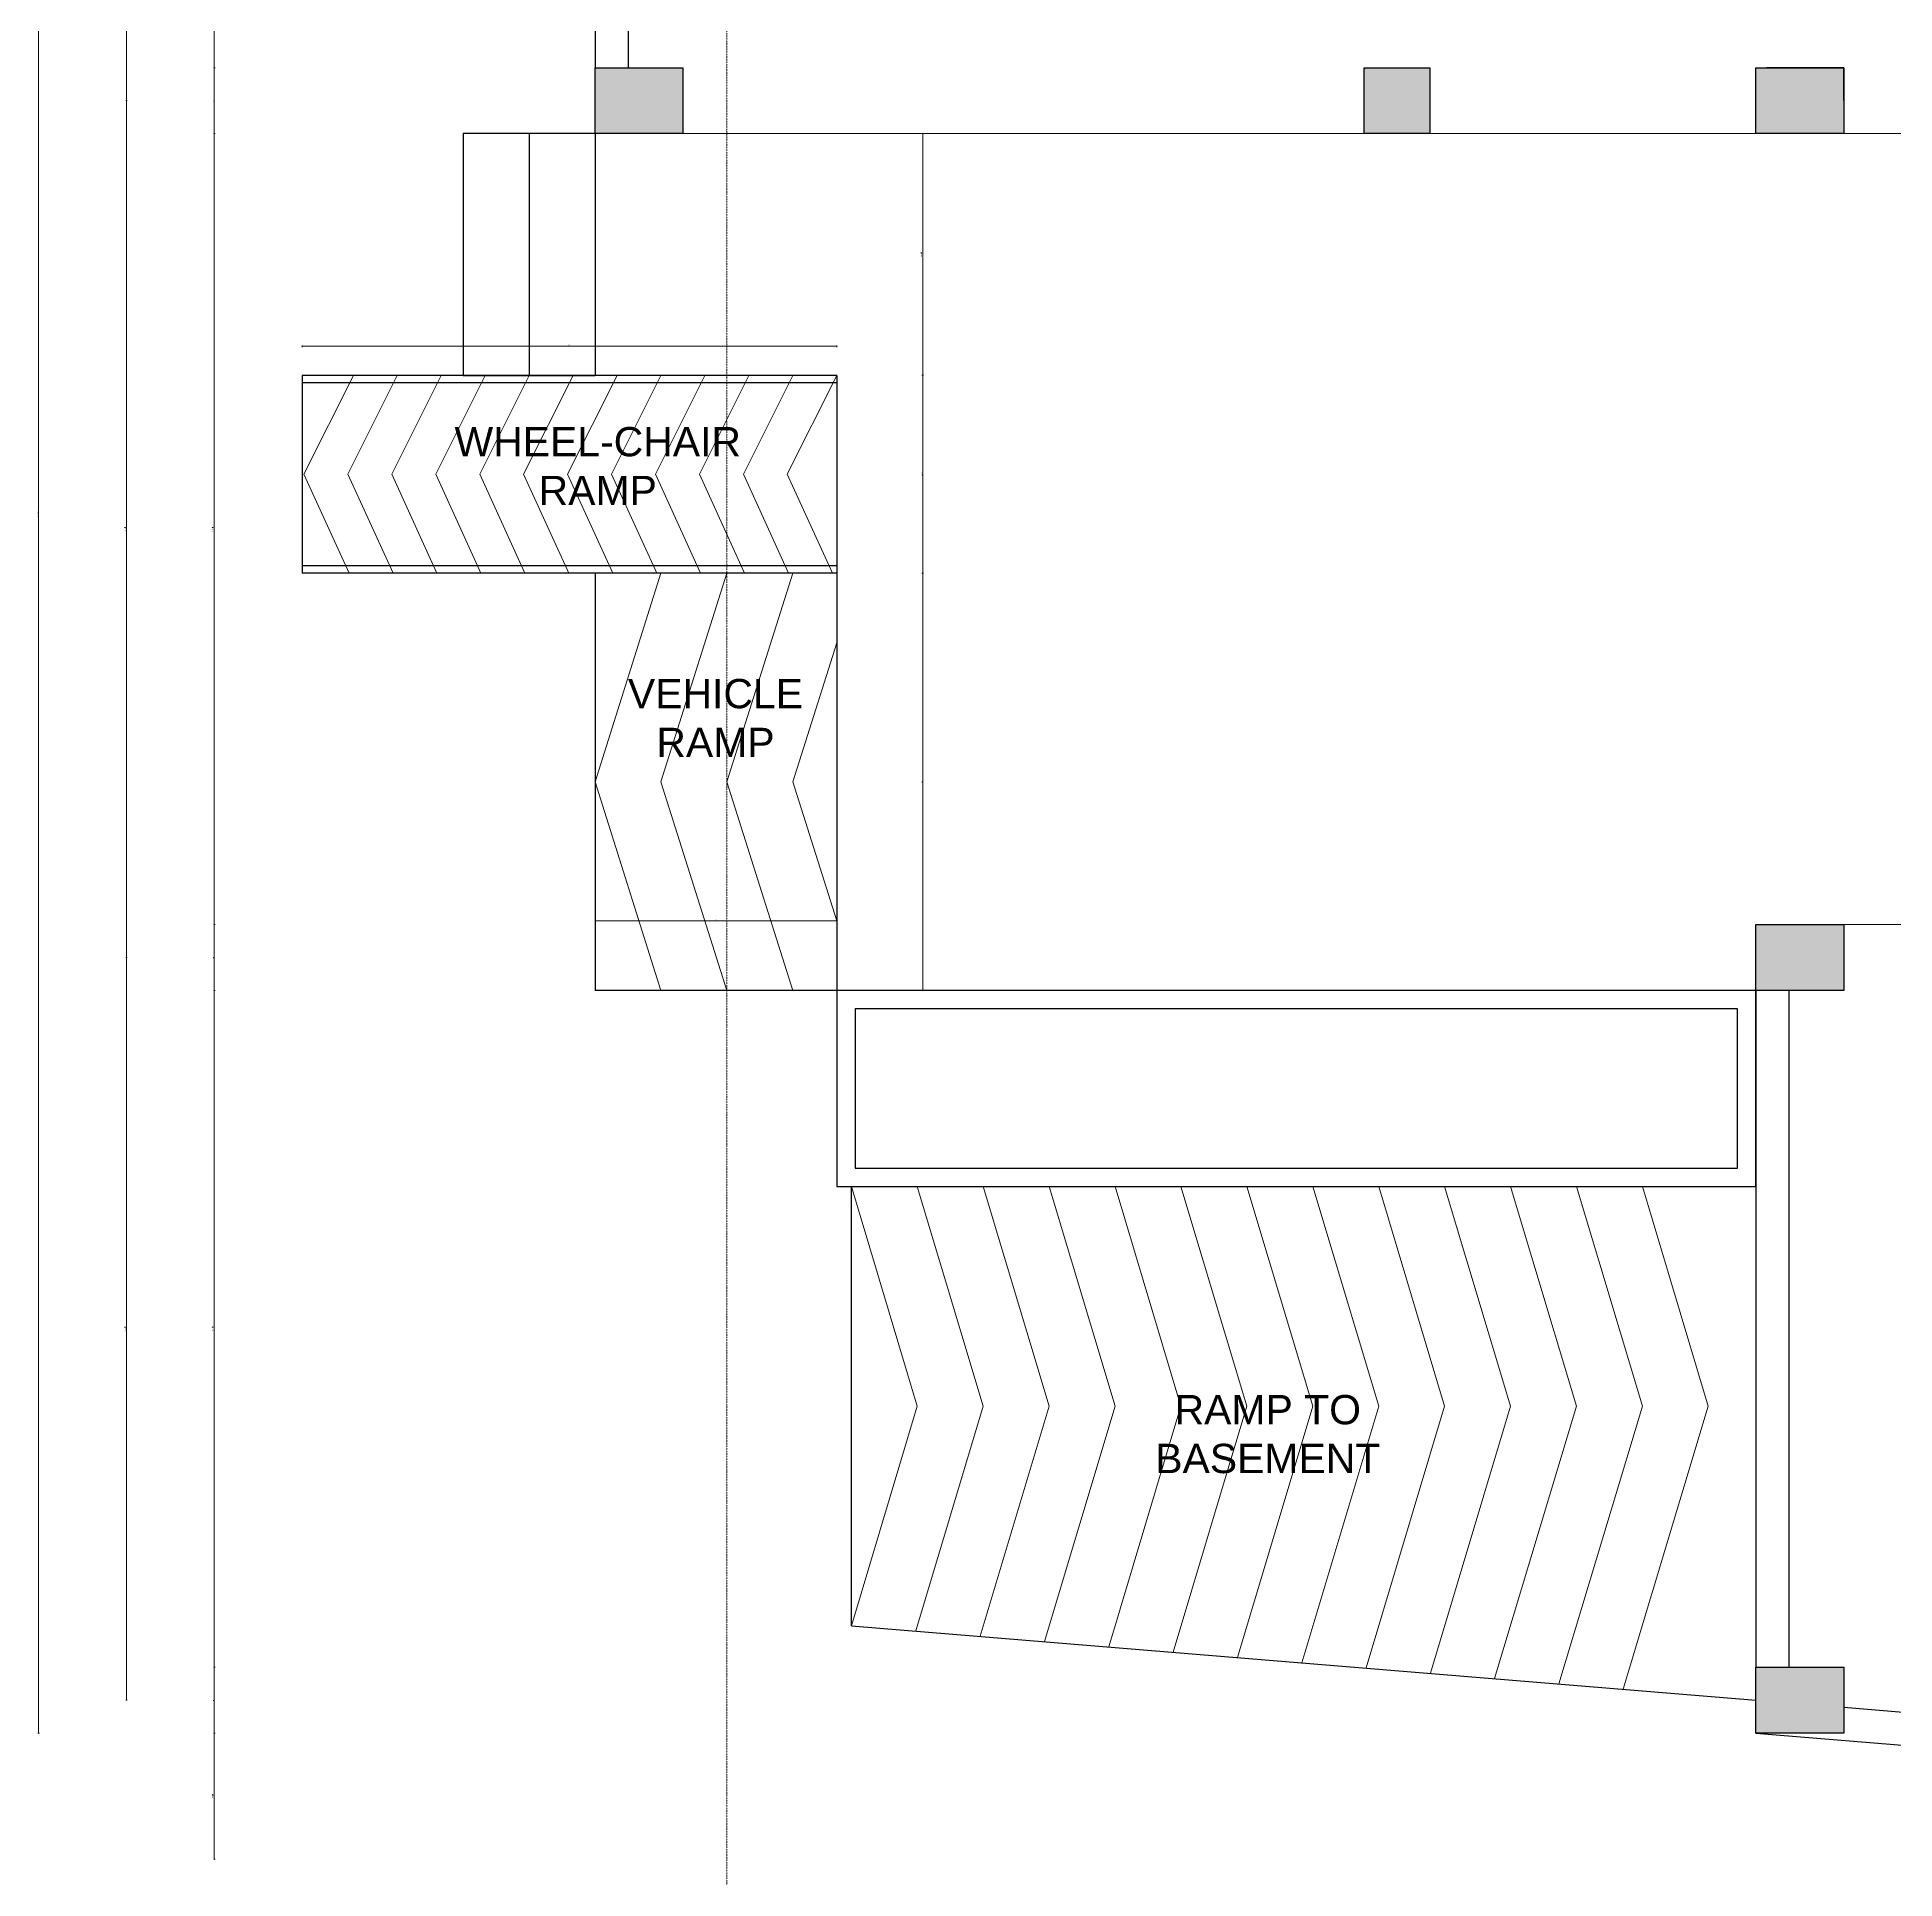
# Model space of a CAD drawing. Header units: inches. Extents: x -301229 to 1083107, y -854236 to 21026.
# Drawn here: x -30125 to -14906, y -484514 to -469422 of the extents above; entities that cross this region are included whole.
import ezdxf

# ---------------------------------------------------------------- set-up
doc = ezdxf.new("R2010")
doc.units = ezdxf.units.IN
doc.header["$MEASUREMENT"] = 0
doc.linetypes.add('ACAD_ISO12W100', pattern=[21, 12, -3, 0, -3, 0, -3])
doc.linetypes.add('DASHED', pattern=[0.75, 0.5, -0.25])
for name, color, linetype, lineweight in [('dimension', 25, 'Continuous', 20), ('DOOR PLAN', 241, 'Continuous', 25), ('Furniture', 96, 'Continuous', 13), ('hatch  1', 252, 'Continuous', 0), ('Text', 2, 'Continuous', 20), ('wall', 10, 'Continuous', 30)]:
    doc.layers.add(name, color=color, linetype=linetype, lineweight=lineweight)
doc.styles.add('7 INCH', font='times.ttf', dxfattribs={"height": 7})
doc.dimstyles.new('Copy of Standard', dxfattribs={"dimtxt": 8, "dimasz": 5, "dimexe": 4, "dimexo": 0.0625, "dimgap": 1.5, "dimtad": 1, "dimdec": 1, "dimzin": 0, "dimdsep": 46, "dimlunit": 4, "dimtxsty": 'Standard', "dimblk": 'OBLIQUE', "dimcen": 0.09, "dimclrd": 1, "dimclre": 1, "dimclrt": 3, "dimadec": 0, "dimazin": 0, "dimtfac": 1, "dimtdec": 1, "dimtix": 1, "dimtofl": 0, "dimtmove": 1, "dimatfit": 3, "dimfxl": 8, "dimfxlon": 1, "dimtolj": 1, "dimtzin": 0, "dimlwd": 15, "dimlwe": 15, "dimarcsym": 0})

# ---------------------------------------------------------------- blocks, each defined once
blk = doc.blocks.new('_Oblique')
at = {"color": 0, "linetype": 'ByBlock', "lineweight": -2}
blk.add_line((-0.5, -0.5), (0.5, 0.5), dxfattribs=at)
blk = doc.blocks.new('*D1214')
at = {"layer": 'Defpoints', "color": 0, "transparency": 16777216}
for p in [(-25554, -463612), (-29394, -469942), (-25554, -469942)]:
    blk.add_point(p, dxfattribs=at)
at = {"layer": 'wall', "color": 1, "lineweight": 15, "transparency": 16777216}
for p, q in [((-29386, -463612), (-29398, -463612)), ((-29394, -463612), (-29394, -469942)), ((-29386, -469942), (-29398, -469942))]:
    blk.add_line(p, q, dxfattribs=at)
at = {"layer": 'wall', "color": 1, "lineweight": 15, "transparency": 16777216, "xscale": 5, "yscale": 5, "zscale": 5}
for p, rotation in [((-29394, -463612), 90), ((-29394, -469942), 270)]:
    blk.add_blockref('_Oblique', p, dxfattribs=dict(at, rotation=rotation))
at = {"layer": 'wall', "color": 3, "transparency": 16777216, "insert": (-29400, -466777), "char_height": 8, "attachment_point": 5, "rotation": 90}
blk.add_mtext('\\A1;527\'-6"', dxfattribs=at)
blk = doc.blocks.new('*D1168')
at = {"layer": 'Defpoints', "color": 0, "transparency": 16777216}
for p in [(-15684, -483320), (-8484, -483927), (-15684, -485734)]:
    blk.add_point(p, dxfattribs=at)
at = {"layer": 'wall', "color": 1, "lineweight": 15, "transparency": 16777216}
for p, q in [((-15684, -485726), (-15684, -485738)), ((-8484, -485734), (-15684, -485734)), ((-8484, -485726), (-8484, -485738))]:
    blk.add_line(p, q, dxfattribs=at)
at = {"layer": 'wall', "color": 1, "lineweight": 15, "transparency": 16777216, "xscale": 5, "yscale": 5, "zscale": 5, "rotation": 180}
blk.add_blockref('_Oblique', (-15684, -485734), dxfattribs=at)
at = {"layer": 'wall', "color": 1, "lineweight": 15, "transparency": 16777216, "xscale": 5, "yscale": 5, "zscale": 5}
blk.add_blockref('_Oblique', (-8484, -485734), dxfattribs=at)
at = {"layer": 'wall', "color": 3, "transparency": 16777216, "insert": (-12084, -485728), "char_height": 8, "attachment_point": 5}
blk.add_mtext("\\A1;600'", dxfattribs=at)
blk = doc.blocks.new('*D1171')
at = {"layer": 'Defpoints', "color": 0, "transparency": 16777216}
for p in [(-15324, -483320), (-8844, -483927), (-15324, -485013)]:
    blk.add_point(p, dxfattribs=at)
at = {"layer": 'wall', "color": 1, "lineweight": 15, "transparency": 16777216}
for p, q in [((-15324, -485005), (-15324, -485017)), ((-8844, -485013), (-15324, -485013)), ((-8844, -485005), (-8844, -485017))]:
    blk.add_line(p, q, dxfattribs=at)
at = {"layer": 'wall', "color": 1, "lineweight": 15, "transparency": 16777216, "xscale": 5, "yscale": 5, "zscale": 5, "rotation": 180}
blk.add_blockref('_Oblique', (-15324, -485013), dxfattribs=at)
at = {"layer": 'wall', "color": 1, "lineweight": 15, "transparency": 16777216, "xscale": 5, "yscale": 5, "zscale": 5}
blk.add_blockref('_Oblique', (-8844, -485013), dxfattribs=at)
at = {"layer": 'wall', "color": 3, "transparency": 16777216, "insert": (-12084, -485007), "char_height": 8, "attachment_point": 5}
blk.add_mtext("\\A1;540'", dxfattribs=at)
blk = doc.blocks.new('*D1172')
at = {"layer": 'Defpoints', "color": 0, "transparency": 16777216}
for p in [(-16044, -483320), (-15324, -483320), (-16044, -485013)]:
    blk.add_point(p, dxfattribs=at)
at = {"layer": 'wall', "color": 1, "lineweight": 15, "transparency": 16777216}
for p, q in [((-16044, -485005), (-16044, -485017)), ((-15324, -485013), (-16044, -485013)), ((-15324, -485005), (-15324, -485017))]:
    blk.add_line(p, q, dxfattribs=at)
at = {"layer": 'wall', "color": 1, "lineweight": 15, "transparency": 16777216, "xscale": 5, "yscale": 5, "zscale": 5, "rotation": 180}
blk.add_blockref('_Oblique', (-16044, -485013), dxfattribs=at)
at = {"layer": 'wall', "color": 1, "lineweight": 15, "transparency": 16777216, "xscale": 5, "yscale": 5, "zscale": 5}
blk.add_blockref('_Oblique', (-15324, -485013), dxfattribs=at)
at = {"layer": 'wall', "color": 3, "transparency": 16777216, "insert": (-15684, -485007), "char_height": 8, "attachment_point": 5}
blk.add_mtext("\\A1;60'", dxfattribs=at)
blk = doc.blocks.new('*D1173')
at = {"layer": 'Defpoints', "color": 0, "transparency": 16777216}
for p in [(-23454, -482439), (-16044, -483320), (-23454, -485013)]:
    blk.add_point(p, dxfattribs=at)
at = {"layer": 'wall', "color": 1, "lineweight": 15, "transparency": 16777216}
for p, q in [((-23454, -485005), (-23454, -485017)), ((-16044, -485013), (-23454, -485013)), ((-16044, -485005), (-16044, -485017))]:
    blk.add_line(p, q, dxfattribs=at)
at = {"layer": 'wall', "color": 1, "lineweight": 15, "transparency": 16777216, "xscale": 5, "yscale": 5, "zscale": 5, "rotation": 180}
blk.add_blockref('_Oblique', (-23454, -485013), dxfattribs=at)
at = {"layer": 'wall', "color": 1, "lineweight": 15, "transparency": 16777216, "xscale": 5, "yscale": 5, "zscale": 5}
blk.add_blockref('_Oblique', (-16044, -485013), dxfattribs=at)
at = {"layer": 'wall', "color": 3, "transparency": 16777216, "insert": (-19749, -485007), "char_height": 8, "attachment_point": 5}
blk.add_mtext('\\A1;617\'-6"', dxfattribs=at)
blk = doc.blocks.new('*D1215')
at = {"layer": 'Defpoints', "color": 0, "transparency": 16777216}
for p in [(-23574, -471953), (-27954, -472194), (-23574, -472194)]:
    blk.add_point(p, dxfattribs=at)
at = {"layer": 'wall', "color": 1, "lineweight": 15, "transparency": 16777216}
for p, q in [((-27954, -471961), (-27954, -471949)), ((-27954, -471953), (-23574, -471953)), ((-23574, -471961), (-23574, -471949))]:
    blk.add_line(p, q, dxfattribs=at)
at = {"layer": 'wall', "color": 1, "lineweight": 15, "transparency": 16777216, "xscale": 5, "yscale": 5, "zscale": 5, "rotation": 180}
blk.add_blockref('_Oblique', (-27954, -471953), dxfattribs=at)
at = {"layer": 'wall', "color": 1, "lineweight": 15, "transparency": 16777216, "xscale": 5, "yscale": 5, "zscale": 5}
blk.add_blockref('_Oblique', (-23574, -471953), dxfattribs=at)
at = {"layer": 'wall', "color": 3, "transparency": 16777216, "insert": (-25764, -471947), "char_height": 8, "attachment_point": 5}
blk.add_mtext("\\A1;365'", dxfattribs=at)
blk = doc.blocks.new('*D1216')
at = {"layer": 'Defpoints', "color": 0, "transparency": 16777216}
for p in [(-25554, -476667), (-23574, -476664), (-23574, -476664)]:
    blk.add_point(p, dxfattribs=at)
at = {"layer": 'wall', "color": 1, "lineweight": 15, "transparency": 16777216}
for p, q in [((-25554, -476667), (-25554, -476660)), ((-23574, -476664), (-23574, -476660)), ((-25554, -476664), (-23574, -476664))]:
    blk.add_line(p, q, dxfattribs=at)
at = {"layer": 'wall', "color": 1, "lineweight": 15, "transparency": 16777216, "xscale": 5, "yscale": 5, "zscale": 5, "rotation": 180}
blk.add_blockref('_Oblique', (-25554, -476664), dxfattribs=at)
at = {"layer": 'wall', "color": 1, "lineweight": 15, "transparency": 16777216, "xscale": 5, "yscale": 5, "zscale": 5}
blk.add_blockref('_Oblique', (-23574, -476664), dxfattribs=at)
at = {"layer": 'wall', "color": 3, "transparency": 16777216, "insert": (-24564, -476659), "char_height": 8, "attachment_point": 5}
blk.add_mtext("\\A1;165'", dxfattribs=at)
blk = doc.blocks.new('*D1217')
at = {"layer": 'Defpoints', "color": 0, "transparency": 16777216}
for p in [(-23574, -473814), (-22868, -473814), (-23574, -477234)]:
    blk.add_point(p, dxfattribs=at)
at = {"layer": 'wall', "color": 1, "lineweight": 15, "transparency": 16777216}
for p, q in [((-22876, -473814), (-22864, -473814)), ((-22868, -477234), (-22868, -473814)), ((-22876, -477234), (-22864, -477234))]:
    blk.add_line(p, q, dxfattribs=at)
at = {"layer": 'wall', "color": 1, "lineweight": 15, "transparency": 16777216, "xscale": 5, "yscale": 5, "zscale": 5}
for p, rotation in [((-22868, -473814), 90), ((-22868, -477234), 270)]:
    blk.add_blockref('_Oblique', p, dxfattribs=dict(at, rotation=rotation))
at = {"layer": 'wall', "color": 3, "transparency": 16777216, "insert": (-22874, -475524), "char_height": 8, "attachment_point": 5, "rotation": 90}
blk.add_mtext("\\A1;285'", dxfattribs=at)
blk = doc.blocks.new('*D1218')
at = {"layer": 'Defpoints', "color": 0, "transparency": 16777216}
for p in [(-23574, -472192), (-22868, -472192), (-23574, -473814)]:
    blk.add_point(p, dxfattribs=at)
at = {"layer": 'wall', "color": 1, "lineweight": 15, "transparency": 16777216}
for p, q in [((-22876, -472192), (-22864, -472192)), ((-22868, -473814), (-22868, -472192)), ((-22876, -473814), (-22864, -473814))]:
    blk.add_line(p, q, dxfattribs=at)
at = {"layer": 'wall', "color": 1, "lineweight": 15, "transparency": 16777216, "xscale": 5, "yscale": 5, "zscale": 5}
for p, rotation in [((-22868, -472192), 90), ((-22868, -473814), 270)]:
    blk.add_blockref('_Oblique', p, dxfattribs=dict(at, rotation=rotation))
at = {"layer": 'wall', "color": 3, "transparency": 16777216, "insert": (-22874, -473003), "char_height": 8, "attachment_point": 5, "rotation": 90}
blk.add_mtext('\\A1;135\'-2"', dxfattribs=at)
blk = doc.blocks.new('*D1219')
at = {"layer": 'Defpoints', "color": 0, "transparency": 16777216}
for p in [(-24834, -470212), (-22868, -470212), (-23574, -472192)]:
    blk.add_point(p, dxfattribs=at)
at = {"layer": 'wall', "color": 1, "lineweight": 15, "transparency": 16777216}
for p, q in [((-22876, -470212), (-22864, -470212)), ((-22868, -472192), (-22868, -470212)), ((-22876, -472192), (-22864, -472192))]:
    blk.add_line(p, q, dxfattribs=at)
at = {"layer": 'wall', "color": 1, "lineweight": 15, "transparency": 16777216, "xscale": 5, "yscale": 5, "zscale": 5}
for p, rotation in [((-22868, -470212), 90), ((-22868, -472192), 270)]:
    blk.add_blockref('_Oblique', p, dxfattribs=dict(at, rotation=rotation))
at = {"layer": 'wall', "color": 3, "transparency": 16777216, "insert": (-22879, -471202), "char_height": 8, "attachment_point": 5, "rotation": 90}
blk.add_mtext('\\A1;165\'-0{\\H1x;\\S1/2;}"', dxfattribs=at)
blk = doc.blocks.new('*D1190')
at = {"layer": 'Defpoints', "color": 0, "transparency": 16777216}
for p in [(-25554, -468577), (-28674, -469672), (-25554, -469672)]:
    blk.add_point(p, dxfattribs=at)
at = {"layer": 'wall', "color": 1, "lineweight": 15, "transparency": 16777216}
for p, q in [((-28666, -468577), (-28678, -468577)), ((-28674, -468577), (-28674, -469672)), ((-28666, -469672), (-28678, -469672))]:
    blk.add_line(p, q, dxfattribs=at)
at = {"layer": 'wall', "color": 1, "lineweight": 15, "transparency": 16777216, "xscale": 5, "yscale": 5, "zscale": 5}
for p, rotation in [((-28674, -468577), 90), ((-28674, -469672), 270)]:
    blk.add_blockref('_Oblique', p, dxfattribs=dict(at, rotation=rotation))
at = {"layer": 'wall', "color": 3, "transparency": 16777216, "insert": (-28680, -469124), "char_height": 8, "attachment_point": 5, "rotation": 90}
blk.add_mtext('\\A1;91\'-3"', dxfattribs=at)
blk = doc.blocks.new('*D1191')
at = {"layer": 'Defpoints', "color": 0, "transparency": 16777216}
for p in [(-25554, -469672), (-28674, -470212), (-25554, -470212)]:
    blk.add_point(p, dxfattribs=at)
at = {"layer": 'wall', "color": 1, "lineweight": 15, "transparency": 16777216}
for p, q in [((-28666, -469672), (-28678, -469672)), ((-28674, -469672), (-28674, -470212)), ((-28666, -470212), (-28678, -470212))]:
    blk.add_line(p, q, dxfattribs=at)
at = {"layer": 'wall', "color": 1, "lineweight": 15, "transparency": 16777216, "xscale": 5, "yscale": 5, "zscale": 5}
for p, rotation in [((-28674, -469672), 90), ((-28674, -470212), 270)]:
    blk.add_blockref('_Oblique', p, dxfattribs=dict(at, rotation=rotation))
at = {"layer": 'wall', "color": 3, "transparency": 16777216, "insert": (-28680, -469942), "char_height": 8, "attachment_point": 5, "rotation": 90}
blk.add_mtext("\\A1;45'", dxfattribs=at)
blk = doc.blocks.new('*D1192')
at = {"layer": 'Defpoints', "color": 0, "transparency": 16777216}
for p in [(-25554, -470212), (-28674, -476694), (-16044, -476694)]:
    blk.add_point(p, dxfattribs=at)
at = {"layer": 'wall', "color": 1, "lineweight": 15, "transparency": 16777216}
for p, q in [((-28666, -470212), (-28678, -470212)), ((-28674, -470212), (-28674, -476694)), ((-28666, -476694), (-28678, -476694))]:
    blk.add_line(p, q, dxfattribs=at)
at = {"layer": 'wall', "color": 1, "lineweight": 15, "transparency": 16777216, "xscale": 5, "yscale": 5, "zscale": 5}
for p, rotation in [((-28674, -470212), 90), ((-28674, -476694), 270)]:
    blk.add_blockref('_Oblique', p, dxfattribs=dict(at, rotation=rotation))
at = {"layer": 'wall', "color": 3, "transparency": 16777216, "insert": (-28685, -473453), "char_height": 8, "attachment_point": 5, "rotation": 90}
blk.add_mtext('\\A1;540\'-2{\\H1x;\\S1/2;}"', dxfattribs=at)
blk = doc.blocks.new('*D1193')
at = {"layer": 'Defpoints', "color": 0, "transparency": 16777216}
for p in [(-16044, -476694), (-28674, -477234), (-16044, -477234)]:
    blk.add_point(p, dxfattribs=at)
at = {"layer": 'wall', "color": 1, "lineweight": 15, "transparency": 16777216}
for p, q in [((-28666, -476694), (-28678, -476694)), ((-28674, -476694), (-28674, -477234)), ((-28666, -477234), (-28678, -477234))]:
    blk.add_line(p, q, dxfattribs=at)
at = {"layer": 'wall', "color": 1, "lineweight": 15, "transparency": 16777216, "xscale": 5, "yscale": 5, "zscale": 5}
for p, rotation in [((-28674, -476694), 90), ((-28674, -477234), 270)]:
    blk.add_blockref('_Oblique', p, dxfattribs=dict(at, rotation=rotation))
at = {"layer": 'wall', "color": 3, "transparency": 16777216, "insert": (-28680, -476964), "char_height": 8, "attachment_point": 5, "rotation": 90}
blk.add_mtext("\\A1;45'", dxfattribs=at)
blk = doc.blocks.new('*D1194')
at = {"layer": 'Defpoints', "color": 0, "transparency": 16777216}
for p in [(-16044, -477234), (-28674, -482780), (-16044, -482780)]:
    blk.add_point(p, dxfattribs=at)
at = {"layer": 'wall', "color": 1, "lineweight": 15, "transparency": 16777216}
for p, q in [((-28666, -477234), (-28678, -477234)), ((-28674, -477234), (-28674, -482780)), ((-28666, -482780), (-28678, -482780))]:
    blk.add_line(p, q, dxfattribs=at)
at = {"layer": 'wall', "color": 1, "lineweight": 15, "transparency": 16777216, "xscale": 5, "yscale": 5, "zscale": 5}
for p, rotation in [((-28674, -477234), 90), ((-28674, -482780), 270)]:
    blk.add_blockref('_Oblique', p, dxfattribs=dict(at, rotation=rotation))
at = {"layer": 'wall', "color": 3, "transparency": 16777216, "insert": (-28685, -480007), "char_height": 8, "attachment_point": 5, "rotation": 90}
blk.add_mtext('\\A1;462\'-1{\\H1x;\\S1/2;}"', dxfattribs=at)
blk = doc.blocks.new('*D1195')
at = {"layer": 'Defpoints', "color": 0, "transparency": 16777216}
for p in [(-16044, -482780), (-28674, -483320), (-16044, -483320)]:
    blk.add_point(p, dxfattribs=at)
at = {"layer": 'wall', "color": 1, "lineweight": 15, "transparency": 16777216}
for p, q in [((-28666, -482780), (-28678, -482780)), ((-28674, -482780), (-28674, -483320)), ((-28666, -483320), (-28678, -483320))]:
    blk.add_line(p, q, dxfattribs=at)
at = {"layer": 'wall', "color": 1, "lineweight": 15, "transparency": 16777216, "xscale": 5, "yscale": 5, "zscale": 5}
for p, rotation in [((-28674, -482780), 90), ((-28674, -483320), 270)]:
    blk.add_blockref('_Oblique', p, dxfattribs=dict(at, rotation=rotation))
at = {"layer": 'wall', "color": 3, "transparency": 16777216, "insert": (-28680, -483050), "char_height": 8, "attachment_point": 5, "rotation": 90}
blk.add_mtext("\\A1;45'", dxfattribs=at)
blk = doc.blocks.new('*D1162')
at = {"layer": 'Defpoints', "color": 0, "transparency": 16777216}
for p in [(-16044, -483320), (-28674, -484352), (-3494, -484352)]:
    blk.add_point(p, dxfattribs=at)
at = {"layer": 'wall', "color": 1, "lineweight": 15, "transparency": 16777216}
for p, q in [((-28666, -483320), (-28678, -483320)), ((-28674, -483320), (-28674, -484352)), ((-28666, -484352), (-28678, -484352))]:
    blk.add_line(p, q, dxfattribs=at)
at = {"layer": 'wall', "color": 1, "lineweight": 15, "transparency": 16777216, "xscale": 5, "yscale": 5, "zscale": 5}
for p, rotation in [((-28674, -483320), 90), ((-28674, -484352), 270)]:
    blk.add_blockref('_Oblique', p, dxfattribs=dict(at, rotation=rotation))
at = {"layer": 'wall', "color": 3, "transparency": 16777216, "insert": (-28685, -483836), "char_height": 8, "attachment_point": 5, "rotation": 90}
blk.add_mtext('\\A1;86\'-0{\\H1x;\\S1/2;}"', dxfattribs=at)
blk = doc.blocks.new('*D1196')
at = {"layer": 'Defpoints', "color": 0, "transparency": 16777216}
for p in [(-25554, -469942), (-29394, -476964), (-16044, -476964)]:
    blk.add_point(p, dxfattribs=at)
at = {"layer": 'wall', "color": 1, "lineweight": 15, "transparency": 16777216}
for p, q in [((-29386, -469942), (-29398, -469942)), ((-29394, -469942), (-29394, -476964)), ((-29386, -476964), (-29398, -476964))]:
    blk.add_line(p, q, dxfattribs=at)
at = {"layer": 'wall', "color": 1, "lineweight": 15, "transparency": 16777216, "xscale": 5, "yscale": 5, "zscale": 5}
for p, rotation in [((-29394, -469942), 90), ((-29394, -476964), 270)]:
    blk.add_blockref('_Oblique', p, dxfattribs=dict(at, rotation=rotation))
at = {"layer": 'wall', "color": 3, "transparency": 16777216, "insert": (-29405, -473453), "char_height": 8, "attachment_point": 5, "rotation": 90}
blk.add_mtext('\\A1;585\'-2{\\H1x;\\S1/2;}"', dxfattribs=at)
blk = doc.blocks.new('*D1197')
at = {"layer": 'Defpoints', "color": 0, "transparency": 16777216}
for p in [(-16044, -476964), (-29394, -483050), (-16044, -483050)]:
    blk.add_point(p, dxfattribs=at)
at = {"layer": 'wall', "color": 1, "lineweight": 15, "transparency": 16777216}
for p, q in [((-29386, -476964), (-29398, -476964)), ((-29394, -476964), (-29394, -483050)), ((-29386, -483050), (-29398, -483050))]:
    blk.add_line(p, q, dxfattribs=at)
at = {"layer": 'wall', "color": 1, "lineweight": 15, "transparency": 16777216, "xscale": 5, "yscale": 5, "zscale": 5}
for p, rotation in [((-29394, -476964), 90), ((-29394, -483050), 270)]:
    blk.add_blockref('_Oblique', p, dxfattribs=dict(at, rotation=rotation))
at = {"layer": 'wall', "color": 3, "transparency": 16777216, "insert": (-29405, -480007), "char_height": 8, "attachment_point": 5, "rotation": 90}
blk.add_mtext('\\A1;507\'-1{\\H1x;\\S1/2;}"', dxfattribs=at)
blk = doc.blocks.new('*D1164')
at = {"layer": 'Defpoints', "color": 0, "transparency": 16777216}
for p in [(-28674, -463342), (-30114, -483320), (-28674, -483320)]:
    blk.add_point(p, dxfattribs=at)
at = {"layer": 'wall', "color": 1, "lineweight": 15, "transparency": 16777216}
for p, q in [((-30106, -463342), (-30118, -463342)), ((-30114, -463342), (-30114, -483320)), ((-30106, -483320), (-30118, -483320))]:
    blk.add_line(p, q, dxfattribs=at)
at = {"layer": 'wall', "color": 1, "lineweight": 15, "transparency": 16777216, "xscale": 5, "yscale": 5, "zscale": 5}
for p, rotation in [((-30114, -463342), 90), ((-30114, -483320), 270)]:
    blk.add_blockref('_Oblique', p, dxfattribs=dict(at, rotation=rotation))
at = {"layer": 'wall', "color": 3, "transparency": 16777216, "insert": (-30120, -473331), "char_height": 8, "attachment_point": 5, "rotation": 90}
blk.add_mtext('\\A1;1664\'-10"', dxfattribs=at)

msp = doc.modelspace()

# ---------------------------------------------------------------- hatches: boundary and pattern name
at = {"layer": 'wall'}
for points in [[(-24834.17, -470211.79), (-24834.17, -469671.79), (-25554.17, -469671.79), (-25554.17, -470211.79)], [(-18714.17, -469671.79), (-19254.17, -469671.79), (-19254.17, -470211.79), (-18714.17, -470211.79)], [(-15324.17, -470211.79), (-15324.17, -469671.79), (-16044.17, -469671.79), (-16044.17, -470211.79)], [(-15324.17, -477234.21), (-15324.17, -476694.21), (-16044.17, -476694.21), (-16044.17, -477234.21)], [(-15324.17, -483319.91), (-15324.17, -482779.91), (-16044.17, -482779.91), (-16044.17, -483319.91)]]:
    msp.add_hatch(color=2, dxfattribs=at).paths.add_polyline_path(points)

# ---------------------------------------------------------------- linework, layer by layer
at = {"layer": 'dimension', "linetype": 'ACAD_ISO12W100'}
msp.add_line((-24474.17, -459741.79), (-24474.17, -487279.91), dxfattribs=at)
at = {"layer": 'DOOR PLAN'}
for p, q in [((-25554.17, -470211.79), (-25554.17, -472194.21)), ((-23574.17, -472194.21), (-27954.17, -472194.21)), ((-27954.17, -472194.21), (-27954.17, -473814.21)), ((-23574.17, -472194.21), (-23574.17, -473814.21)), ((-23574.17, -472254.21), (-27954.17, -472254.21)), ((-23574.17, -473754.21), (-27954.17, -473754.21)), ((-23574.17, -473814.21), (-27954.17, -473814.21)), ((-25554.17, -473814.21), (-25554.17, -477234.21)), ((-23574.17, -473814.21), (-23574.17, -477234.21)), ((-23574.17, -477234.21), (-25554.17, -477234.21)), ((-23454.17, -482439.5), (-23454.17, -478839.5)), ((-23454.17, -478839.5), (-16044.17, -478839.5)), ((-23454.17, -482439.5), (-16044.17, -483049))]:
    msp.add_line(p, q, dxfattribs=at)
for points in [[(-26094.17, -470211.79), (-26634.17, -470211.79), (-26634.17, -472194.21), (-26094.17, -472194.21)], [(-25554.17, -470211.79), (-26094.17, -470211.79), (-26094.17, -472194.21), (-25554.17, -472194.21)]]:
    msp.add_lwpolyline(points, dxfattribs=at)
at = {"layer": 'DOOR PLAN', "linetype": 'DASHED', "lineweight": 5, "ltscale": 24}
msp.add_lwpolyline([(-24834.17, -470211.79), (-8844.17, -470211.79), (-8844.17, -476694.21), (-15324.17, -476694.21)], dxfattribs=at)
at = {"layer": 'DOOR PLAN'}
for points in [[(-16044.17, -477234.21), (-23574.17, -477234.21), (-23574.17, -478839.5), (-16044.17, -478839.5)], [(-16194.17, -477384.21), (-23424.17, -477384.21), (-23424.17, -478689.5), (-16194.17, -478689.5)]]:
    msp.add_lwpolyline(points, close=True, dxfattribs=at)
at = {"layer": 'Furniture'}
for points in [[(-27534.17, -472194.21), (-27939.17, -473004.21), (-27569.39, -473814.21)], [(-27174.17, -472194.21), (-27579.17, -473004.21), (-27209.39, -473814.21)], [(-26814.17, -472194.21), (-27219.17, -473004.21), (-26849.39, -473814.21)], [(-26454.17, -472194.21), (-26859.17, -473004.21), (-26489.39, -473814.21)], [(-26094.17, -472194.21), (-26499.17, -473004.21), (-26129.39, -473814.21)], [(-25734.17, -472194.21), (-26139.17, -473004.21), (-25769.39, -473814.21)], [(-25374.17, -472194.21), (-25779.17, -473004.21), (-25409.39, -473814.21)], [(-25014.17, -472194.21), (-25419.17, -473004.21), (-25049.39, -473814.21)], [(-24654.17, -472194.21), (-25059.17, -473004.21), (-24689.39, -473814.21)], [(-24294.17, -472194.21), (-24699.17, -473004.21), (-24329.39, -473814.21)], [(-23934.17, -472194.21), (-24339.17, -473004.21), (-23969.39, -473814.21)], [(-23574.17, -472194.21), (-23979.17, -473004.21), (-23609.39, -473814.21)], [(-25014.17, -473814.21), (-25554.17, -475524.21), (-25014.17, -477234.21)], [(-24474.17, -473814.21), (-25014.17, -475524.21), (-24474.17, -477234.21)], [(-23934.17, -473814.21), (-24474.17, -475524.21), (-23934.17, -477234.21)], [(-23574.17, -474384.21), (-23934.17, -475524.21), (-23574.17, -476664.21)]]:
    msp.add_lwpolyline(points, dxfattribs=at)
at = {"layer": 'hatch  1'}
for points in [[(-23454.17, -478839.5), (-22914.17, -480639.5), (-23454.17, -482439.5)], [(-22914.17, -478839.5), (-22374.17, -480639.5), (-22927.17, -482482.84)], [(-22374.17, -478839.5), (-21834.17, -480639.5), (-22400.18, -482526.19)], [(-21834.17, -478839.5), (-21294.17, -480639.5), (-21873.18, -482569.54)], [(-21294.17, -478839.5), (-20754.17, -480639.5), (-21346.18, -482612.89)], [(-20754.17, -478839.5), (-20214.17, -480639.5), (-20819.19, -482656.24)], [(-20214.17, -478839.5), (-19674.17, -480639.5), (-20292.19, -482699.58)], [(-19674.17, -478839.5), (-19134.17, -480639.5), (-19765.2, -482742.93)], [(-19134.17, -478839.5), (-18594.17, -480639.5), (-19238.2, -482786.28)], [(-18594.17, -478839.5), (-18054.17, -480639.5), (-18711.21, -482829.63)], [(-18054.17, -478839.5), (-17514.17, -480639.5), (-18184.21, -482872.97)], [(-17514.17, -478839.5), (-16974.17, -480639.5), (-17657.22, -482916.32)], [(-16974.17, -478839.5), (-16434.17, -480639.5), (-17130.22, -482959.67)]]:
    msp.add_lwpolyline(points, dxfattribs=at)
at = {"layer": 'wall'}
for p, q in [((-25554.17, -468576.79), (-25554.17, -469671.79)), ((-25284.17, -468576.79), (-25284.17, -469671.79)), ((-15324.17, -469671.79), (-15954.17, -469671.78)), ((-15324.17, -469941.79), (-15324.17, -469671.79)), ((-16044.17, -470211.79), (-16044.17, -470091.79)), ((-16044.17, -470211.79), (-16044.17, -470091.79)), ((-16044.17, -477234.21), (-16044.17, -482779.91)), ((-15774.17, -477234.21), (-15774.17, -482779.91)), ((-15324.17, -483108.23), (-8844.17, -483641.24)), ((-16044.17, -483319.91), (-3494.14, -484352.21))]:
    msp.add_line(p, q, dxfattribs=at)
at = {"layer": 'wall', "color": 5, "lineweight": 0}
msp.add_lwpolyline([(-25554.17, -463341.79), (-25554.17, -470211.79), (-8844.17, -470211.79), (-8844.17, -476694.21), (-16044.17, -476694.21), (-16044.17, -483319.91), (-3494.14, -484352.21), (-1850.19, -474315.73), (-3264.17, -463341.79), (-25554.17, -463341.79)], dxfattribs=at)
at = {"layer": 'wall'}
for points in [[(-25554.17, -469671.79), (-24834.17, -469671.79), (-24834.17, -470211.79), (-25554.17, -470211.79), (-25554.17, -469671.79)], [(-19254.17, -469671.79), (-18714.17, -469671.79), (-18714.17, -470211.79), (-19254.17, -470211.79), (-19254.17, -469671.79)], [(-16044.17, -469671.79), (-15324.17, -469671.79), (-15324.17, -470211.79), (-16044.17, -470211.79), (-16044.17, -469671.79)], [(-16044.17, -476694.21), (-15324.17, -476694.21), (-15324.17, -477234.21), (-16044.17, -477234.21), (-16044.17, -476694.21)], [(-16044.17, -482779.91), (-15324.17, -482779.91), (-15324.17, -483319.91), (-16044.17, -483319.91), (-16044.17, -482779.91)]]:
    msp.add_lwpolyline(points, dxfattribs=at)

# ---------------------------------------------------------------- texts
at = {"layer": 'Text', "char_height": 240, "width": 2285.455, "attachment_point": 2, "style": '7 INCH'}
for s, insert in [('{\\fArial|b0|i0|c0|p34;WHEEL-CHAIR RAMP}', (-25532.03, -472616.67)), ('{\\fArial|b0|i0|c0|p34;VEHICLE RAMP }', (-24567.77, -474681.17)), ('{\\fArial|b0|i0|c0|p34;RAMP TO BASEMENT}', (-20042.87, -480549.13))]:
    msp.add_mtext(s, dxfattribs=dict(at, insert=insert))

# ---------------------------------------------------------------- dimensions: what is measured, and where the dimension line sits
at = {"layer": 'wall'}
for base, p1, p2, angle, picture, middle in [((-30114.03, -483319.91), (-28674.17, -463341.79), (-28674.17, -483319.91), 90, '*D1164', (-30119.53, -473330.85)), ((-29394.17, -469941.79), (-25554.17, -463611.79), (-25554.17, -469941.79), 90, '*D1214', (-29399.67, -466776.79)), ((-28674.17, -469671.79), (-25554.17, -468576.79), (-25554.17, -469671.79), 90, '*D1190', (-28679.67, -469124.29)), ((-28674.17, -470211.79), (-25554.17, -469671.79), (-25554.17, -470211.79), 90, '*D1191', (-28679.67, -469941.79)), ((-29394.17, -476964.21), (-25554.17, -469941.79), (-16044.17, -476964.21), 90, '*D1196', (-29405, -473453)), ((-28674.17, -476694.21), (-25554.17, -470211.79), (-16044.17, -476694.21), 90, '*D1192', (-28685, -473453)), ((-22868.1929, -470211.7871), (-23574.1677, -472192.3375), (-24834.1677, -470211.7871), 270, '*D1219', (-22879.0262, -471202.0623)), ((-22868.19, -472192.34), (-23574.17, -473814.21), (-23574.17, -472192.34), 270, '*D1218', (-22873.69, -473003.27)), ((-28674.17, -477234.21), (-16044.17, -476694.21), (-16044.17, -477234.21), 90, '*D1193', (-28679.67, -476964.21)), ((-29394.17, -483049.91), (-16044.17, -476964.21), (-16044.17, -483049.91), 90, '*D1197', (-29405, -480007.06)), ((-28674.17, -482779.91), (-16044.17, -477234.21), (-16044.17, -482779.91), 90, '*D1194', (-28685, -480007.06)), ((-28674.17, -483319.91), (-16044.17, -482779.91), (-16044.17, -483319.91), 90, '*D1195', (-28679.67, -483049.91)), ((-28674.17, -484352.21), (-16044.17, -483319.91), (-3494.14, -484352.21), 90, '*D1162', (-28685, -483836.06))]:
    dim = msp.add_linear_dim(base=base, p1=p1, p2=p2, angle=angle, dimstyle='Copy of Standard', dxfattribs=at)
    dim.commit()
    dim.dimension.update_dxf_attribs({"geometry": picture, "text_midpoint": middle})
for base, p1, p2, picture, middle in [((-23574.17, -471952.62), (-27954.17, -472194.21), (-23574.17, -472194.21), '*D1215', (-25764.17, -471947.12)), ((-23574.17, -476664.21), (-25554.17, -476666.93), (-23574.17, -476664.21), '*D1216', (-24564.17, -476658.71)), ((-23454.17, -485012.98), (-16044.17, -483319.91), (-23454.17, -482439.5), '*D1173', (-19749.17, -485007.48)), ((-16044.17, -485012.98), (-15324.17, -483319.91), (-16044.17, -483319.91), '*D1172', (-15684.17, -485007.48)), ((-15684.17, -485733.78), (-8484.17, -483926.95), (-15684.17, -483319.91), '*D1168', (-12084.17, -485728.28)), ((-15324.17, -485012.98), (-8844.17, -483926.95), (-15324.17, -483319.91), '*D1171', (-12084.17, -485007.48))]:
    dim = msp.add_linear_dim(base=base, p1=p1, p2=p2, dimstyle='Copy of Standard', dxfattribs=at)
    dim.commit()
    dim.dimension.update_dxf_attribs({"geometry": picture, "text_midpoint": middle})
dim = msp.add_aligned_dim(p1=(-23574.17, -477234.21), p2=(-23574.17, -473814.21), distance=-705.97, dimstyle='Copy of Standard', dxfattribs=at)
dim.commit()
dim.dimension.update_dxf_attribs({"geometry": '*D1217', "text_midpoint": (-22873.69, -475524.21)})

doc.saveas('drawing.dxf')
